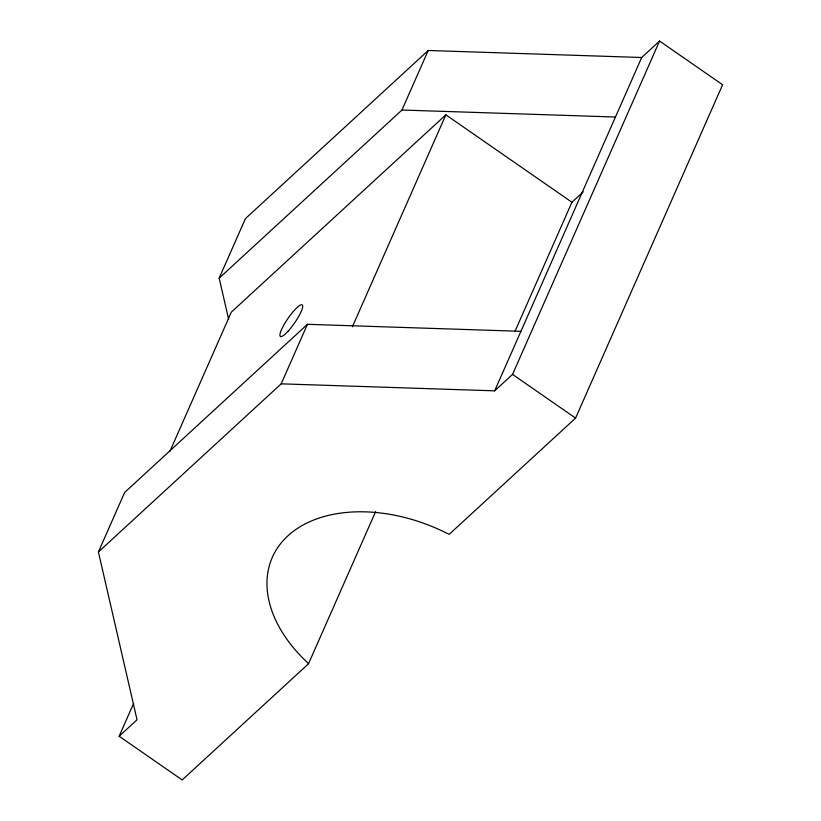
<?xml version="1.0" encoding="UTF-8"?>
<svg xmlns="http://www.w3.org/2000/svg" width="821" height="821" viewBox="0 0 821 821"><rect width="100%" height="100%" fill="white"/><g stroke="black" fill="none" stroke-linecap="round" stroke-linejoin="round"><path stroke-width="1.23" d="M375.597 511.678L308.532 663.737L182.18 779.95L119.148 736.242L137.035 719.791L98.397 551.969L124.648 492.446L307.444 324.316L520.925 331.315M228.607 319.174L219.166 278.155L245.417 218.632L428.213 50.492L641.694 57.501L659.571 41.05L722.603 84.758L575.583 418.105L449.231 534.317L439.984 529.935A139.416 92.742 23.8 0 0 287.843 535.897A139.416 92.742 23.8 0 0 301.8 657.036L308.532 663.737M169.824 451.55L231.276 312.196L445.865 114.827L571.929 202.243L583.218 191.847M119.148 736.242L133.597 703.494M98.397 551.969L281.193 383.838L307.444 324.316M219.166 278.155L401.962 110.024L428.213 50.492M352.383 326.779L445.865 114.827M515.116 331.048L571.929 202.243M281.193 383.838L494.673 390.837L641.694 57.501M494.673 390.837L512.55 374.397L659.571 41.05M401.962 110.024L615.442 117.023M512.55 374.397L575.583 418.105M288.284 330.966A19.17 3.992 -55.3 0 0 302.354 305.002A19.17 3.992 -55.3 0 0 283.307 326.009A19.17 3.992 -55.3 0 0 288.284 330.966"/></g></svg>
